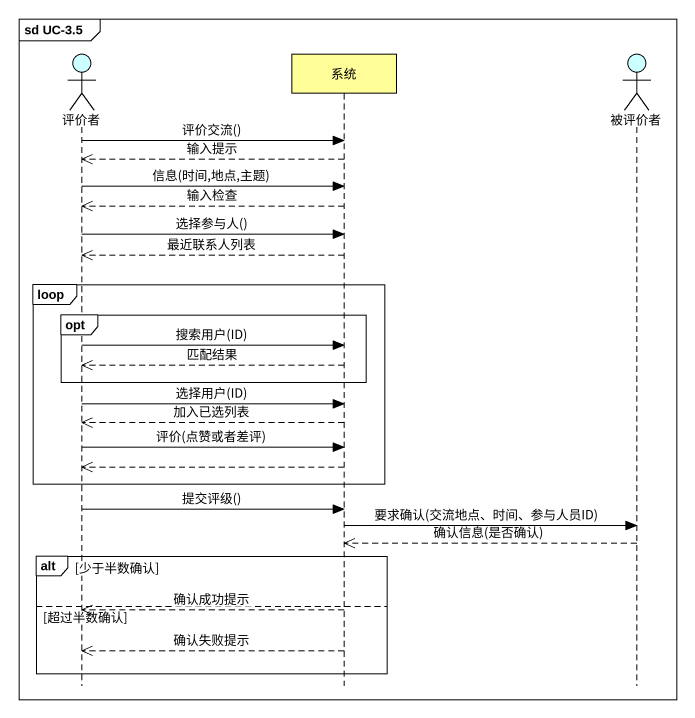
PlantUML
@startuml
mainframe sd UC-3.5
hide footbox
actor 评价者 #CCFFFF
participant 系统 #FFFE99
actor 被评价者 #CCFFFF

评价者 -> 系统 : 评价交流()
系统 -->> 评价者 : 输入提示
评价者 -> 系统 : 信息(时间,地点,主题)
系统 -->> 评价者 : 输入检查
评价者 -> 系统 : 选择参与人()
系统 -->> 评价者 : 最近联系人列表
loop
  opt
    评价者 -> 系统 : 搜索用户(ID)
    系统 -->> 评价者 : 匹配结果
  end
  评价者 -> 系统 : 选择用户(ID)
  系统 -->> 评价者 : 加入已选列表
  评价者 -> 系统 : 评价(点赞或者差评)
  系统 -->> 评价者
end
评价者 -> 系统 : 提交评级()
系统 -> 被评价者 : 要求确认(交流地点、时间、参与人员ID)
被评价者 -->> 系统 : 确认信息(是否确认)
alt 少于半数确认
else 超过半数确认
  系统 -->> 评价者 : 确认成功提示
  系统 -->> 评价者 : 确认失败提示
end
@enduml
